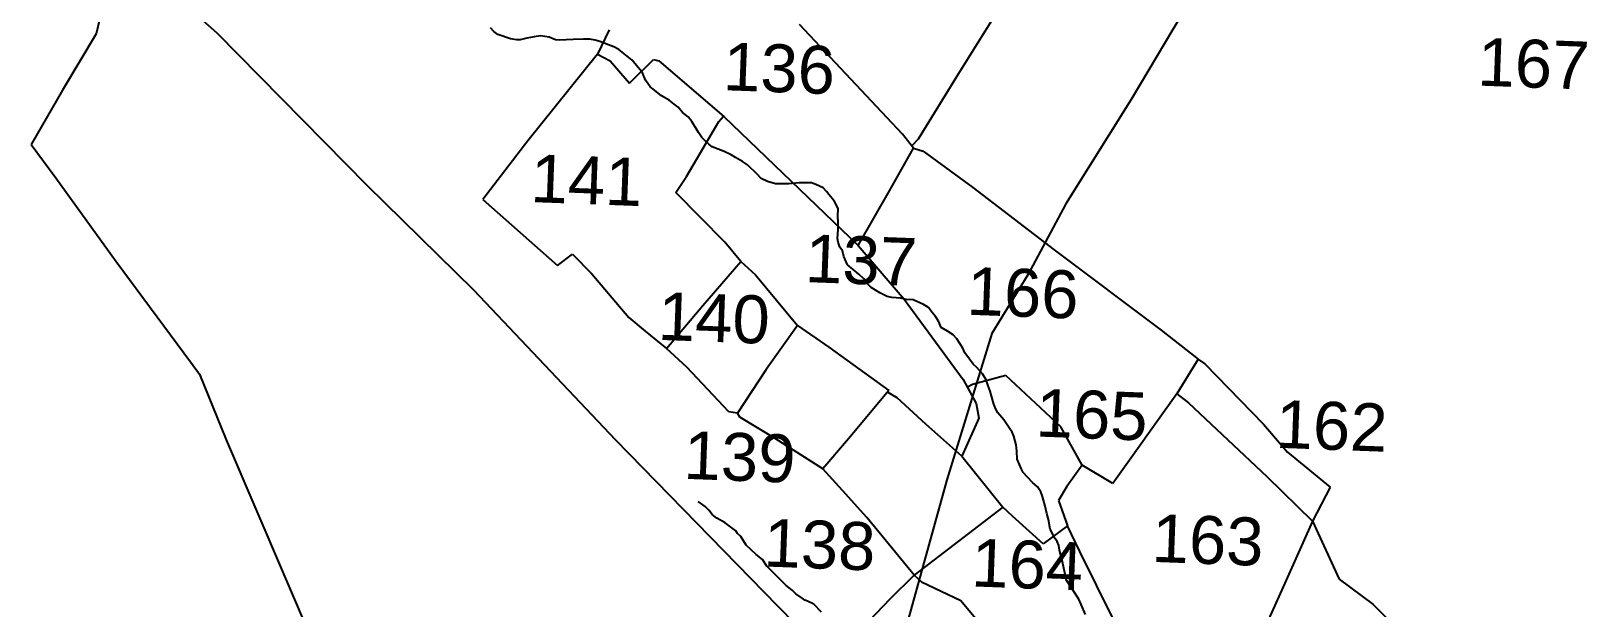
# Model space of a CAD drawing. Header units: inches. Extents: x 341797 to 347342, y 1572885 to 1580736.
# Drawn here: x 344761.6 to 345163.3, y 1577993.5 to 1578142.4 of the extents above; entities that cross this region are included whole.
import ezdxf

# ---------------------------------------------------------------- set-up
doc = ezdxf.new("R2010")
doc.units = ezdxf.units.IN
doc.header["$MEASUREMENT"] = 0
for name, color, linetype in [('PLAT NOS', 6, 'Continuous'), ('PLATS', 6, 'Continuous'), ('ROADS', 2, 'Continuous'), ('STREAMS', 131, 'Continuous')]:
    doc.layers.add(name, color=color, linetype=linetype)
doc.styles.get("Standard").update_dxf_attribs({"font": 'arial.ttf'})

msp = doc.modelspace()

# ---------------------------------------------------------------- linework, layer by layer
at = {"layer": 'PLATS', "color": 0}
for p, q in [((344783.12, 1578161.81), (344778.45, 1578141.72)), ((344809.66, 1578141.9), (344803.78, 1578147.09)), ((344986.6, 1578115.79), (344960, 1578144.1)), ((345009.95, 1578145.8), (345000.98, 1578131.33)), ((344778.45, 1578141.72), (344769.75, 1578127.2)), ((344848.35, 1578102.57), (344809.66, 1578141.9)), ((344910.86, 1578142.79), (344907.82, 1578136.47)), ((344907.82, 1578136.47), (344889.85, 1578114.11)), ((344907.82, 1578136.47), (344911.12, 1578134.75)), ((344911.12, 1578134.75), (344916.07, 1578129.02)), ((344916.07, 1578129.02), (344922.34, 1578135.07)), ((344922.34, 1578135.07), (344923.64, 1578134.73)), ((344923.64, 1578134.73), (344940.44, 1578120.42)), ((345000.98, 1578131.33), (344990.59, 1578114.55)), ((344769.75, 1578127.2), (344761.62, 1578113.11)), ((344939.14, 1578119.06), (344940.36, 1578120.49)), ((344940.44, 1578120.42), (344975.12, 1578087.07)), ((344930.8, 1578104.89), (344939.14, 1578119.06)), ((344989.44, 1578112.21), (344986.6, 1578115.79)), ((344761.62, 1578113.11), (344767.99, 1578104.51)), ((344889.85, 1578114.11), (344878.23, 1578098.95)), ((344983.26, 1578101.21), (344989.44, 1578112.21)), ((344990.59, 1578114.55), (344988.98, 1578112.79)), ((344989.44, 1578112.21), (344991.95, 1578111.41)), ((344991.95, 1578111.41), (345004.75, 1578102.01)), ((344767.99, 1578104.51), (344783.58, 1578082.98)), ((344928.09, 1578100.77), (344930.8, 1578104.89)), ((344875.92, 1578075.58), (344848.35, 1578102.57)), ((344940.69, 1578087.96), (344928.09, 1578100.77)), ((344975.12, 1578087.07), (344983.26, 1578101.21)), ((345004.75, 1578102.01), (345025.72, 1578085.92)), ((344878.23, 1578098.95), (344897.5, 1578081.94)), ((344944.89, 1578082.97), (344940.69, 1578087.96)), ((344897.5, 1578081.94), (344901.36, 1578084.82)), ((344901.36, 1578084.82), (344906.42, 1578079.8)), ((344975.12, 1578087.07), (344987.05, 1578073.19)), ((345025.72, 1578085.92), (345053.39, 1578065.23)), ((344783.58, 1578082.98), (344802.75, 1578057.08)), ((344906.42, 1578079.8), (344915.93, 1578068.46)), ((344935.03, 1578071.58), (344944.89, 1578082.97)), ((344944.89, 1578082.97), (344948.61, 1578079.51)), ((344912.55, 1578036.82), (344875.92, 1578075.58)), ((344948.61, 1578079.51), (344959.46, 1578066.44)), ((344925.66, 1578060.48), (344935.03, 1578071.58)), ((344987.05, 1578073.19), (345002.24, 1578052.51)), ((344915.93, 1578068.46), (344920.13, 1578064.96)), ((344920.13, 1578064.96), (344925.66, 1578060.48)), ((344959.46, 1578066.44), (344951.35, 1578055.06)), ((344959.46, 1578066.44), (344967.57, 1578060.82)), ((345053.39, 1578065.23), (345062.92, 1578057.73)), ((344930.94, 1578055.67), (344925.66, 1578060.48)), ((344967.57, 1578060.82), (344983.05, 1578049.61)), ((344802.75, 1578057.08), (344805.09, 1578053.86)), ((344941.76, 1578044.16), (344930.94, 1578055.67)), ((345062.92, 1578057.73), (345057.4, 1578048.78)), ((345063.02, 1578057.65), (345064.65, 1578056.52)), ((345064.65, 1578056.52), (345079.74, 1578040.92)), ((344805.09, 1578053.86), (344811.95, 1578036.88)), ((344951.35, 1578055.06), (344944, 1578043.82)), ((345002.24, 1578052.51), (345005.57, 1578046.34)), ((345013.3, 1578053.51), (345004.65, 1578051.2)), ((345027.45, 1578040.26), (345013.3, 1578053.51)), ((344983.05, 1578049.61), (344972.62, 1578037.15)), ((344985.17, 1578047.74), (344982.71, 1578049.21)), ((344992.62, 1578040.97), (344985.17, 1578047.74)), ((345004.65, 1578051.2), (345003.33, 1578050.48)), ((345057.4, 1578048.78), (345040.88, 1578025.67)), ((345057.4, 1578048.78), (345060.43, 1578046.44)), ((344944, 1578043.82), (344941.76, 1578044.16)), ((344944.61, 1578042.79), (344944, 1578043.82)), ((345005.57, 1578046.34), (345006.26, 1578042.51)), ((345060.43, 1578046.44), (345080.67, 1578027.42)), ((344953.73, 1578037.26), (344944.61, 1578042.79)), ((345001.94, 1578032.68), (344992.62, 1578040.97)), ((345006.26, 1578042.51), (345001.94, 1578032.68)), ((345032.97, 1578030.36), (345027.45, 1578040.26)), ((345079.74, 1578040.92), (345085.98, 1578033.77)), ((344811.95, 1578036.88), (344840.06, 1577971.39)), ((344954.39, 1577993.98), (344912.55, 1578036.82)), ((344966.02, 1578029.4), (344953.73, 1578037.26)), ((344972.62, 1578037.15), (344966.02, 1578029.4)), ((345001.94, 1578032.68), (345012.47, 1578019.56)), ((345085.98, 1578033.77), (345096.99, 1578024.74)), ((344971.13, 1578023.81), (344966.02, 1578029.4)), ((345032.97, 1578030.36), (345028.98, 1578024.88)), ((345040.88, 1578025.67), (345032.97, 1578030.36)), ((345080.67, 1578027.42), (345092.47, 1578015.94)), ((344977.41, 1578016.91), (344971.13, 1578023.81)), ((345028.98, 1578024.88), (345026.88, 1578021.24)), ((345096.99, 1578024.74), (345092.47, 1578015.94)), ((345012.47, 1578019.56), (344989.59, 1578002)), ((345014.99, 1578017.2), (345012.47, 1578019.56)), ((345026.88, 1578021.24), (345029.21, 1578014.7)), ((344989.59, 1578002), (344977.41, 1578016.91)), ((345022.89, 1578010.05), (345014.99, 1578017.2)), ((345092.47, 1578015.94), (345085.61, 1578000.72)), ((345092.47, 1578015.94), (345099.35, 1578000.93)), ((345029.21, 1578014.7), (345022.89, 1578010.05)), ((345032.33, 1578008.09), (345029.21, 1578014.7)), ((345040.97, 1577990.69), (345032.33, 1578008.09)), ((344989.59, 1578002), (344983.35, 1577995.82)), ((344989.59, 1578002), (344991.47, 1578000.25)), ((344991.47, 1578000.25), (345001.67, 1577995.44)), ((345085.61, 1578000.72), (345081.08, 1577990.55)), ((345099.35, 1578000.93), (345108, 1577994.51)), ((344983.35, 1577995.82), (344974.38, 1577986.4)), ((345001.67, 1577995.44), (345010.49, 1577984.77)), ((344964.81, 1577983.41), (344954.39, 1577993.98)), ((345108, 1577994.51), (345116.69, 1577985.84))]:
    msp.add_line(p, q, dxfattribs=at)
at = {"layer": 'ROADS', "color": 1}
for p, q in [((345060.94, 1578150.61), (345045.6, 1578124.75)), ((345045.6, 1578124.75), (345028.74, 1578097.8)), ((345028.74, 1578097.8), (345018.96, 1578079.5)), ((345018.96, 1578079.5), (345009.62, 1578064.4)), ((345009.62, 1578064.4), (344998.04, 1578026.61)), ((344998.04, 1578026.61), (344987.18, 1577987.46))]:
    msp.add_line(p, q, dxfattribs=at)
at = {"layer": 'STREAMS'}
for p, q in [((344881.11, 1578142.33), (344880.2, 1578143.29)), ((344882.1, 1578141.5), (344881.11, 1578142.33)), ((344885.42, 1578140.46), (344882.1, 1578141.5)), ((344886.9, 1578140.19), (344885.42, 1578140.46)), ((344887.88, 1578140.17), (344886.9, 1578140.19)), ((344889.59, 1578140.62), (344887.88, 1578140.17)), ((344891.49, 1578140.91), (344889.59, 1578140.62)), ((344893.11, 1578141.17), (344891.49, 1578140.91)), ((344895.35, 1578140.88), (344893.11, 1578141.17)), ((344897.02, 1578140.13), (344895.35, 1578140.88)), ((344898.06, 1578140.05), (344897.02, 1578140.13)), ((344899.74, 1578140.18), (344898.06, 1578140.05)), ((344901.6, 1578140.22), (344899.74, 1578140.18)), ((344904.2, 1578140.37), (344901.6, 1578140.22)), ((344905.88, 1578140.34), (344904.2, 1578140.37)), ((344907.2, 1578140.04), (344905.88, 1578140.34)), ((344908.46, 1578139.71), (344907.2, 1578140.04)), ((344910.7, 1578138.91), (344908.46, 1578139.71)), ((344912.05, 1578138.36), (344910.7, 1578138.91)), ((344913.31, 1578137.67), (344912.05, 1578138.36)), ((344915.47, 1578135.96), (344913.31, 1578137.67)), ((344916.81, 1578134.96), (344915.47, 1578135.96)), ((344918.27, 1578133.08), (344916.81, 1578134.96)), ((344918.86, 1578132.44), (344918.27, 1578133.08)), ((344919.45, 1578131.61), (344918.86, 1578132.44)), ((344920.21, 1578129.78), (344919.45, 1578131.61)), ((344921.42, 1578128.06), (344920.21, 1578129.78)), ((344922.58, 1578127.19), (344921.42, 1578128.06)), ((344924.33, 1578125.67), (344922.58, 1578127.19)), ((344926.31, 1578124.56), (344924.33, 1578125.67)), ((344927.65, 1578123.6), (344926.31, 1578124.56)), ((344928.71, 1578122.79), (344927.65, 1578123.6)), ((344929.77, 1578121.42), (344928.71, 1578122.79)), ((344931.27, 1578120.32), (344929.77, 1578121.42)), ((344932.17, 1578119.08), (344931.27, 1578120.32)), ((344933.94, 1578116.23), (344932.17, 1578119.08)), ((344934.77, 1578114.94), (344933.94, 1578116.23)), ((344935.46, 1578114.26), (344934.77, 1578114.94)), ((344936.6, 1578113.24), (344935.46, 1578114.26)), ((344937.44, 1578112.53), (344936.6, 1578113.24)), ((344940.58, 1578111.33), (344937.44, 1578112.53)), ((344942.31, 1578110.49), (344940.58, 1578111.33)), ((344943.51, 1578109.79), (344942.31, 1578110.49)), ((344945.32, 1578108.77), (344943.51, 1578109.79)), ((344946.55, 1578107.9), (344945.32, 1578108.77)), ((344949.05, 1578105.46), (344946.55, 1578107.9)), ((344950.14, 1578104.41), (344949.05, 1578105.46)), ((344951.73, 1578103.57), (344950.14, 1578104.41)), ((344953.79, 1578103.04), (344951.73, 1578103.57)), ((344957.22, 1578103.02), (344953.79, 1578103.04)), ((344959.93, 1578103.26), (344957.22, 1578103.02)), ((344963.1, 1578103.29), (344959.93, 1578103.26)), ((344964.2, 1578102.81), (344963.1, 1578103.29)), ((344966.08, 1578101.96), (344964.2, 1578102.81)), ((344966.96, 1578100.98), (344966.08, 1578101.96)), ((344967.55, 1578100.23), (344966.96, 1578100.98)), ((344968.43, 1578099.22), (344967.55, 1578100.23)), ((344969.02, 1578098.46), (344968.43, 1578099.22)), ((344969.96, 1578096.65), (344969.02, 1578098.46)), ((344969.86, 1578094.63), (344969.96, 1578096.65)), ((344970.01, 1578092.99), (344969.86, 1578094.63)), ((344969.99, 1578091.17), (344970.01, 1578092.99)), ((344969.84, 1578088.92), (344969.99, 1578091.17)), ((344969.97, 1578087.96), (344969.84, 1578088.92)), ((344970.38, 1578086.67), (344969.97, 1578087.96)), ((344971.11, 1578085.7), (344970.38, 1578086.67)), ((344971.45, 1578084.2), (344971.11, 1578085.7)), ((344972.42, 1578082.1), (344971.45, 1578084.2)), ((344975.3, 1578079.71), (344972.42, 1578082.1)), ((344976.64, 1578078.44), (344975.3, 1578079.71)), ((344977.62, 1578077.11), (344976.64, 1578078.44)), ((344978.46, 1578076.25), (344977.62, 1578077.11)), ((344980.69, 1578074.85), (344978.46, 1578076.25)), ((344982.6, 1578073.9), (344980.69, 1578074.85)), ((344983.84, 1578073.63), (344982.6, 1578073.9)), ((344986.05, 1578073.46), (344983.84, 1578073.63)), ((344987.58, 1578073.11), (344986.05, 1578073.46)), ((344989.36, 1578073.09), (344987.58, 1578073.11)), ((344991.99, 1578071.89), (344989.36, 1578073.09)), ((344993.28, 1578071.04), (344991.99, 1578071.89)), ((344994.16, 1578069.88), (344993.28, 1578071.04)), ((344995.13, 1578068.78), (344994.16, 1578069.88)), ((344995.84, 1578067.52), (344995.13, 1578068.78)), ((344996.59, 1578065.94), (344995.84, 1578067.52)), ((344998.24, 1578064.93), (344996.59, 1578065.94)), ((344999.66, 1578064.01), (344998.24, 1578064.93)), ((345000.57, 1578063.01), (344999.66, 1578064.01)), ((345002.16, 1578060.6), (345000.57, 1578063.01)), ((345002.71, 1578059.38), (345002.16, 1578060.6)), ((345003.88, 1578057.78), (345002.71, 1578059.38)), ((345004.85, 1578056.46), (345003.88, 1578057.78)), ((345005.79, 1578055.62), (345004.85, 1578056.46)), ((345007.26, 1578053.94), (345005.79, 1578055.62)), ((345008.2, 1578052.38), (345007.26, 1578053.94)), ((345008.66, 1578050.85), (345008.2, 1578052.38)), ((345009.24, 1578049.5), (345008.66, 1578050.85)), ((345009.67, 1578047.96), (345009.24, 1578049.5)), ((345010.18, 1578046.09), (345009.67, 1578047.96)), ((345010.67, 1578044.84), (345010.18, 1578046.09)), ((345011.23, 1578043.85), (345010.67, 1578044.84)), ((345012.74, 1578042.1), (345011.23, 1578043.85)), ((345014.33, 1578039.77), (345012.74, 1578042.1)), ((345014.89, 1578038.87), (345014.33, 1578039.77)), ((345015.33, 1578037.84), (345014.89, 1578038.87)), ((345015.93, 1578035.63), (345015.33, 1578037.84)), ((345016.13, 1578034.03), (345015.93, 1578035.63)), ((345016.2, 1578031.92), (345016.13, 1578034.03)), ((345016.81, 1578030.57), (345016.2, 1578031.92)), ((345017.34, 1578029.38), (345016.81, 1578030.57)), ((345017.77, 1578028.45), (345017.34, 1578029.38)), ((345020.16, 1578025.92), (345017.77, 1578028.45)), ((345021.42, 1578024.78), (345020.16, 1578025.92)), ((345022.29, 1578023.49), (345021.42, 1578024.78)), ((345022.72, 1578022.28), (345022.29, 1578023.49)), ((344935.65, 1578019.73), (344933.82, 1578020.97)), ((344936.56, 1578018.75), (344935.65, 1578019.73)), ((345023.45, 1578019.77), (345022.72, 1578022.28)), ((345023.81, 1578017.94), (345023.45, 1578019.77)), ((344937.46, 1578017.67), (344936.56, 1578018.75)), ((344938.66, 1578016.68), (344937.46, 1578017.67)), ((344940.83, 1578015.48), (344938.66, 1578016.68)), ((344943.52, 1578013.44), (344940.83, 1578015.48)), ((345024.26, 1578016.37), (345023.81, 1578017.94)), ((345024.7, 1578013.87), (345024.26, 1578016.37)), ((344944, 1578012.75), (344943.52, 1578013.44)), ((344944.81, 1578012.01), (344944, 1578012.75)), ((344946.19, 1578009.71), (344944.81, 1578012.01)), ((345025.23, 1578012.94), (345024.7, 1578013.87)), ((345025.82, 1578011.62), (345025.23, 1578012.94)), ((345026.51, 1578010.65), (345025.82, 1578011.62)), ((344948.77, 1578007.33), (344946.19, 1578009.71)), ((344950.43, 1578006.02), (344948.77, 1578007.33)), ((345026.94, 1578009.63), (345026.51, 1578010.65)), ((345027.14, 1578008.41), (345026.94, 1578009.63)), ((345027.69, 1578006.21), (345027.14, 1578008.41)), ((344951.58, 1578004.33), (344950.43, 1578006.02)), ((344956.54, 1577999.33), (344951.58, 1578004.33)), ((345028.37, 1578002.99), (345027.69, 1578006.21)), ((344958.08, 1577998.14), (344956.54, 1577999.33)), ((345028.8, 1578000.77), (345028.37, 1578002.99)), ((345032.13, 1577995.81), (345028.8, 1578000.77)), ((344959.06, 1577997.17), (344958.08, 1577998.14)), ((344960.65, 1577996.02), (344959.06, 1577997.17)), ((344961.34, 1577995.53), (344960.65, 1577996.02)), ((344962.03, 1577995.26), (344961.34, 1577995.53)), ((344963.66, 1577994.46), (344962.03, 1577995.26)), ((345032.75, 1577994.38), (345032.13, 1577995.81)), ((344965.67, 1577992.43), (344963.66, 1577994.46)), ((345033.86, 1577991.84), (345032.75, 1577994.38))]:
    msp.add_line(p, q, dxfattribs=at)

# ---------------------------------------------------------------- texts
at = {"layer": 'PLAT NOS', "color": 0}
for s, oblique, p in [('167', 0, (345134.88, 1578128.37)), ('136', 360, (344940.13, 1578127.18)), ('141', 360, (344890.41, 1578098.3)), ('137', 360, (344961.3, 1578077.65)), ('166', 360, (345003.01, 1578069.23)), ('140', 360, (344923.29, 1578062.74)), ('165', 0, (345020.84, 1578037.79)), ('162', 360, (345082.76, 1578034.89)), ('139', 0, (344929.92, 1578026.87)), ('138', 0, (344950.58, 1578004.24)), ('163', 360, (345050.77, 1578005.43)), ('164', 0, (345004.19, 1577999.1))]:
    msp.add_text(s, height=12.366, rotation=357.8812, dxfattribs=dict(at, oblique=oblique)).set_placement(p)

doc.saveas('drawing.dxf')
